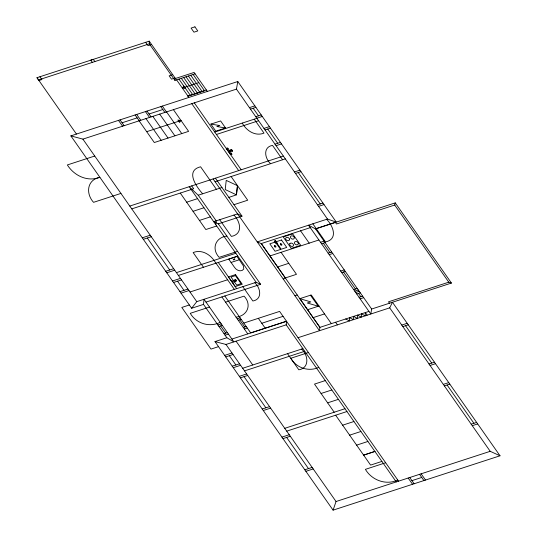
<?xml version="1.0" encoding="UTF-8"?>
<svg xmlns="http://www.w3.org/2000/svg" width="537" height="537" viewBox="0 0 537 537"><rect width="100%" height="100%" fill="white"/><g stroke="black" fill="none" stroke-linecap="round" stroke-linejoin="round"><path stroke-width="0.81" d="M396.259 481.911L286.208 324.838L286.536 321.267L250.698 332.92L224.808 295.974M203.503 304.392L204.033 299.277L233.877 341.881L226.862 337.733L203.503 304.392L191.635 308.258L70.857 135.881L237.797 81.517L336.296 222.11L327.469 219.042L236.448 89.129L237.797 81.517M215.793 224.674L216.189 220.841L198.24 195.22L189.199 186.715L256.169 282.301L260.653 284.301L206.007 302.096M237.461 185.601L236.448 194.844L228.869 197.394M371.651 309.03L370.778 314.017L308.553 225.204L315.501 228.883L371.651 309.03L451.436 283.053L395.259 202.872L315.501 228.883L335.35 222.378L336.477 223.989L394.715 205.027L395.259 202.872M195.079 73.844L174.934 80.402L175.418 78.516L149.232 41.148L36.979 77.704L76.442 134.062M333.088 510.15L336.041 501.524L490.214 451.315L500.021 455.785L333.088 510.15L214.995 341.599L226.862 337.733M298.048 337.699L389.694 307.855L392.453 302.257L500.021 455.785M191.635 308.258L196.764 301.646L256.169 282.301M99.889 177.311C86.913 179.767 85.564 193.622 93.552 202.335L120.939 193.421M38.53 79.919L149.32 43.839L174.934 80.402M151.568 44.484L147.997 45.645L145.661 42.316M172.719 74.67L169.155 75.831L171.491 79.167L175.055 78.006M175.418 78.516L194.092 72.435L207.389 91.418M182.305 88.021L198.818 82.644M206.403 90.008L187.728 96.089L188.715 97.499M122.094 122.778L137.163 117.871M149.051 114.005L162.818 109.521M70.857 135.881L82.899 139.13L236.448 89.129M146.695 131.679L181.023 120.503M94.74 156.025L67.353 164.946C73.811 175.31 86.725 181.828 98.754 177.68M249.41 107.628L254.853 105.856M250.464 109.139L255.907 107.366M210.873 124.114L220.626 120.939L225.56 127.981L215.807 131.156L210.873 124.114L219.794 125.53L216.82 126.504L225.56 127.981M255.78 116.717L261.217 114.945M256.834 118.227L262.278 116.455M214.753 132.048L256.901 118.321M216.445 134.465L258.592 120.738M263.969 128.41L269.406 126.638M265.03 129.92L270.467 128.148M226.742 148.984L228.017 148.568M228.319 151.233L230.125 150.649L231.071 149.662L231.944 149.877L232.534 150.716L232.226 151.313L230.501 151.192L228.702 151.776M230.266 154.012L231.548 153.595L230.286 154.038M275.004 144.164L280.448 142.392M276.065 145.675L281.502 143.903M129.8 206.06L283.341 156.059M131.773 208.88L193.682 188.715L191.709 185.896M215.095 181.768L285.315 158.878M198.24 195.22L221.949 187.514M186.668 202.194L197.542 198.65M294.464 171.934L299.901 170.162M295.525 173.444L300.962 171.672M193.052 211.31L203.932 207.765M233.978 204.684L247.705 200.214L231.118 176.545M142.278 237.81L150.226 235.219M199.435 220.425L210.316 216.881M143.332 239.321L151.286 236.73M242.006 216.143L237.589 213.874L213.679 221.66L218.304 223.862L242.006 216.143L215.411 178.183M216.7 225.996L205.825 229.534L180.278 193.078M317.521 204.839L322.959 203.067M226.856 236.058C215.377 237.428 211.216 248.9 219.163 257.344L237.569 251.35M318.575 206.349L324.019 204.584M165.725 271.279L173.679 268.688M327.469 219.042L257.236 241.918L261.23 243.583L319.924 327.355L319.461 330.725L213.122 178.949M166.785 272.789L174.733 270.198M261.23 243.583L310.265 227.648M176.431 272.621L235.83 253.276M178.405 275.434L237.804 256.095M172.518 280.972L180.466 278.381M231.071 262.439L239.301 259.76L243.489 266.05L243.758 269.071C241.321 272.655 236.139 270.245 234.367 267.151L228.762 259.149L236.998 256.464L239.301 259.76M173.579 282.482L181.526 279.891M269.943 255.941L318.904 239.979M320.515 242.281L324.073 241.12M321.576 243.791L325.127 242.63M179.989 291.638L187.943 289.047M181.05 293.148L188.997 290.557M190.044 291.987L227.601 279.757M277.649 266.943L288.778 263.318M328.134 253.155L331.691 251.994M329.194 254.666L332.752 253.504M189.339 304.982L181.808 307.439L210.994 349.097L218.525 346.64M283.221 279.005L285.523 278.253M209.484 307.063L190.252 313.326C196.247 323.576 209.531 327.671 220.197 322.348M225.553 302.17L244.087 296.135C252.142 304.674 247.463 315.91 236.072 317.179M340.686 271.064L344.244 269.91M341.74 272.574L345.298 271.42M294.954 295.753L297.256 295.001M217.921 324.972L221.271 323.878M237.226 318.824L240.153 317.87M368.939 311.4L319.924 327.355L299.841 298.666L311.238 294.954L331.349 323.636M218.975 326.476L222.325 325.388M238.287 320.334L241.214 319.381M243.798 323.066L279.609 311.406L398.561 481.165M353.688 289.631L357.246 288.47M224.023 333.678L227.366 332.584M354.749 291.141L358.307 289.98M243.288 327.476L246.215 326.523M355.675 292.457L359.233 291.302M225.077 335.189L228.426 334.095M244.342 328.986L247.275 328.033M261.788 323.261L283.059 316.333M307.58 309.715L318.991 306.003M356.736 293.974L360.287 292.813M359.078 297.317L362.629 296.156M231.903 339.062L286.536 321.267M360.132 298.827L363.69 297.666M214.995 341.599L225.99 344.452L286.208 324.838M313.145 317.629L324.536 313.917M451.436 283.053L448.771 282.187L388.486 301.821L389.473 303.23M224.654 355.387L231.977 352.997M225.715 356.897L233.038 354.507M232.219 366.187L239.542 363.797M233.28 367.691L240.603 365.308M242.677 368.268L302.895 348.661M244.51 370.886L304.734 351.279M290.732 358.293L308.433 352.527M239.327 376.33L246.651 373.94M401.757 325.073L407.2 323.301M240.381 377.84L247.705 375.45M402.817 326.583L408.254 324.811M318.817 367.342C309.05 371.94 297.109 368.207 291.343 359.159M325.268 380.592L314.501 384.096L334.209 412.221M262.224 409.006L269.547 406.623M263.284 410.516L270.608 408.133M321.072 393.473L331.832 389.969M429.003 363.958L434.44 362.186M430.056 365.462L435.5 363.697M327.637 402.844L338.404 399.34M284.751 428.325L344.976 408.711M286.724 431.144L346.949 411.53M443.314 384.385L448.757 382.613M281.918 437.118L289.242 434.728M444.374 385.895L449.811 384.123M282.972 438.622L290.295 436.239M342.64 425.19L353.937 421.511M349.627 435.165L360.931 431.486M356.622 445.139L367.919 441.461M304.821 469.808L312.145 467.425M305.882 471.318L313.205 468.935M471.197 424.183L476.641 422.411M472.258 425.693L477.695 423.921M381.901 461.417L370.604 465.096L335.652 415.208M385.66 462.753L365.395 469.351C371.899 480.286 386.016 485.522 397.776 480.038M411.933 480.642L421.74 477.447M299.841 298.666L310.755 301.895L307.339 303.009L318.273 306.238L310.473 295.202M345.694 318.971L349.486 320.945L349.621 317.689L353.42 319.669L353.547 316.414L357.34 318.387L357.474 315.132L361.267 317.112L361.401 313.856L365.2 315.83L365.328 312.574L367.16 315.192M394.715 205.027L448.771 282.187M253.189 108.252L258.498 115.831M267.748 129.034L277.723 143.278M298.243 172.558L320.24 203.953M405.536 325.697L431.721 363.072M447.093 385.009L473.923 423.297M389.694 307.855L490.214 451.315M326.644 219.311C333.121 225.762 338.431 239.207 325.536 241.932L312.836 223.808M254.236 119.194L263.996 133.122C255.283 136.613 246.349 130.713 242.268 123.087M282.59 159.764L272.514 145.379C262.694 147.118 264.795 158.556 270.574 163.678M323.348 243.207L329.913 252.578M343.519 271.997L355.467 289.047M358.515 293.39L360.857 296.733M193.098 74.482L204.537 90.807L188.024 96.183L176.586 79.859M300.552 230.782L309.218 243.154M190.742 75.254L202.18 91.579M188.38 76.019L199.818 92.344M186.024 76.791L197.462 93.116M183.661 77.556L195.099 93.881M181.305 78.328L192.743 94.646M229.997 150.689L230.373 151.233M229.601 150.816L227.567 147.923L226.292 148.34L230.749 154.696L232.024 154.28L229.977 151.36M178.949 79.093L190.387 95.418M194.293 102.856L241.194 169.786M191.783 103.675L238.676 170.605M335.578 322.26L337.411 324.878M281.073 252.316L296.484 274.32L285.355 277.944L261.311 243.563M173.417 109.655L188.621 131.357L154.3 142.533L139.096 120.832M421.122 473.815L425.492 480.058M166.551 111.891L181.761 133.592M162.342 106.091L166.43 111.931M419.551 474.325L423.921 480.568M160.771 106.601L164.866 112.441M216.391 189.326L200.596 166.785C184.822 170.591 196.542 186.99 202.664 193.797M233.924 215.069C240.442 221.586 243.288 234.045 231.4 236.421L219.68 219.7M159.69 114.126L174.894 135.827M409.751 477.521L414.121 483.763M408.18 478.031L412.55 484.273M152.823 116.361L168.034 138.063M147.004 111.085L151.092 116.925M145.433 111.595L149.528 117.435M145.957 118.596L161.167 140.298M218.304 223.862L260.653 284.301M301.586 349.084C308.231 355.044 309.862 367.926 298.841 369.818L287.523 353.668M254.813 282.744C260.593 287.852 262.687 299.284 252.873 301.022L242.805 286.651M136.687 114.441L140.775 120.281M135.116 114.958L139.211 120.791M94.868 61.601L93.263 59.318L90.773 60.131L92.371 62.413M120.046 119.865L124.141 125.698M258.337 318.334L265.238 328.188M218.297 262.445L236.656 288.651M118.482 120.375L122.57 126.208M215.995 263.197L234.354 289.403M215.84 263.244C211.598 255.256 202.328 248.879 193.159 252.558L203.469 267.278M239.75 319.857L244.751 326.999M221.882 296.927L247.779 333.893M236.072 341.203L252.739 364.992M220.653 325.932L225.694 333.128M39.939 76.744L41.913 79.557L38.946 80.516L36.979 77.704M82.899 139.13L196.764 301.646M225.99 344.452L336.041 501.524M147.306 238.025L169.699 269.983M177.552 281.187L183.963 290.342M229.373 355.702L235.884 364.992M244.046 376.645L265.889 407.818M286.637 437.433L308.486 468.613M149.232 41.148L149.32 43.839M298.35 243.328L298.35 243.959C297.478 245.966 294.028 244.429 294.383 242.449C295.155 240.643 297.995 241.71 298.35 243.328M289.571 239.153L289.571 239.784C288.705 241.798 285.248 240.254 285.61 238.274C286.382 236.468 289.215 237.535 289.571 239.153M294.336 237.602L294.336 238.233C293.471 240.24 290.014 238.697 290.376 236.723C291.148 234.917 293.981 235.985 294.336 237.602M237.461 185.668L236.448 194.844L225.218 189.554L226.231 180.378L237.461 185.668M232.232 151.025L231.038 149.689L232.232 151.025M289.913 243.483L289.624 243.999C289.262 245.98 292.712 247.517 293.585 245.51C293.846 243.724 291.269 242.335 289.913 243.483M183.761 86.068L182.513 87.954L185.453 88.484L183.761 86.068M180.808 120.57L179.566 122.463L177.875 120.046L180.808 120.57M234.991 279.837L234.971 280.858L236.24 281.16L236.26 280.139L234.991 279.837M274.595 245.785L274.575 246.812L275.843 247.107L275.864 246.087L274.595 245.785M280.542 243.845L280.522 244.872L281.791 245.174L281.811 244.147L280.542 243.845M235.26 280.119C234.87 281.73 237.22 280.146 235.26 280.119M274.863 246.067C274.474 247.678 276.823 246.094 274.863 246.067M280.811 244.134C280.421 245.745 282.777 244.154 280.811 244.134M194.918 26.85L191.085 28.099L193.951 32.18L197.777 30.931L194.918 26.85M227.708 149.038L227.393 148.769L227.708 149.038M230.809 153.468L230.917 153.804L230.809 153.468M292.645 233.857L283.2 236.931L291.229 248.396L300.68 245.315L292.645 233.857M275.447 240.549L274.192 240.959L276.166 243.778L277.421 243.368L275.447 240.549M275.394 242.006L269.829 243.818L275.045 251.256L280.603 249.443L275.394 242.006M281.516 239.985L275.958 241.798L281.173 249.235L286.731 247.423L281.516 239.985M234.494 258.962L233.186 259.391L233.575 259.942L234.884 259.519L234.494 258.962M235.501 274.615L228.453 276.911L235.213 286.55L242.261 284.254L235.501 274.615M235.441 275.615L231.044 277.052L236.676 285.087L241.073 283.657L235.441 275.615M235.011 280.106L232.085 281.059L232.93 282.267L235.857 281.314L235.011 280.106M374.907 451.436L363.609 455.121L374.913 451.442"/></g></svg>
